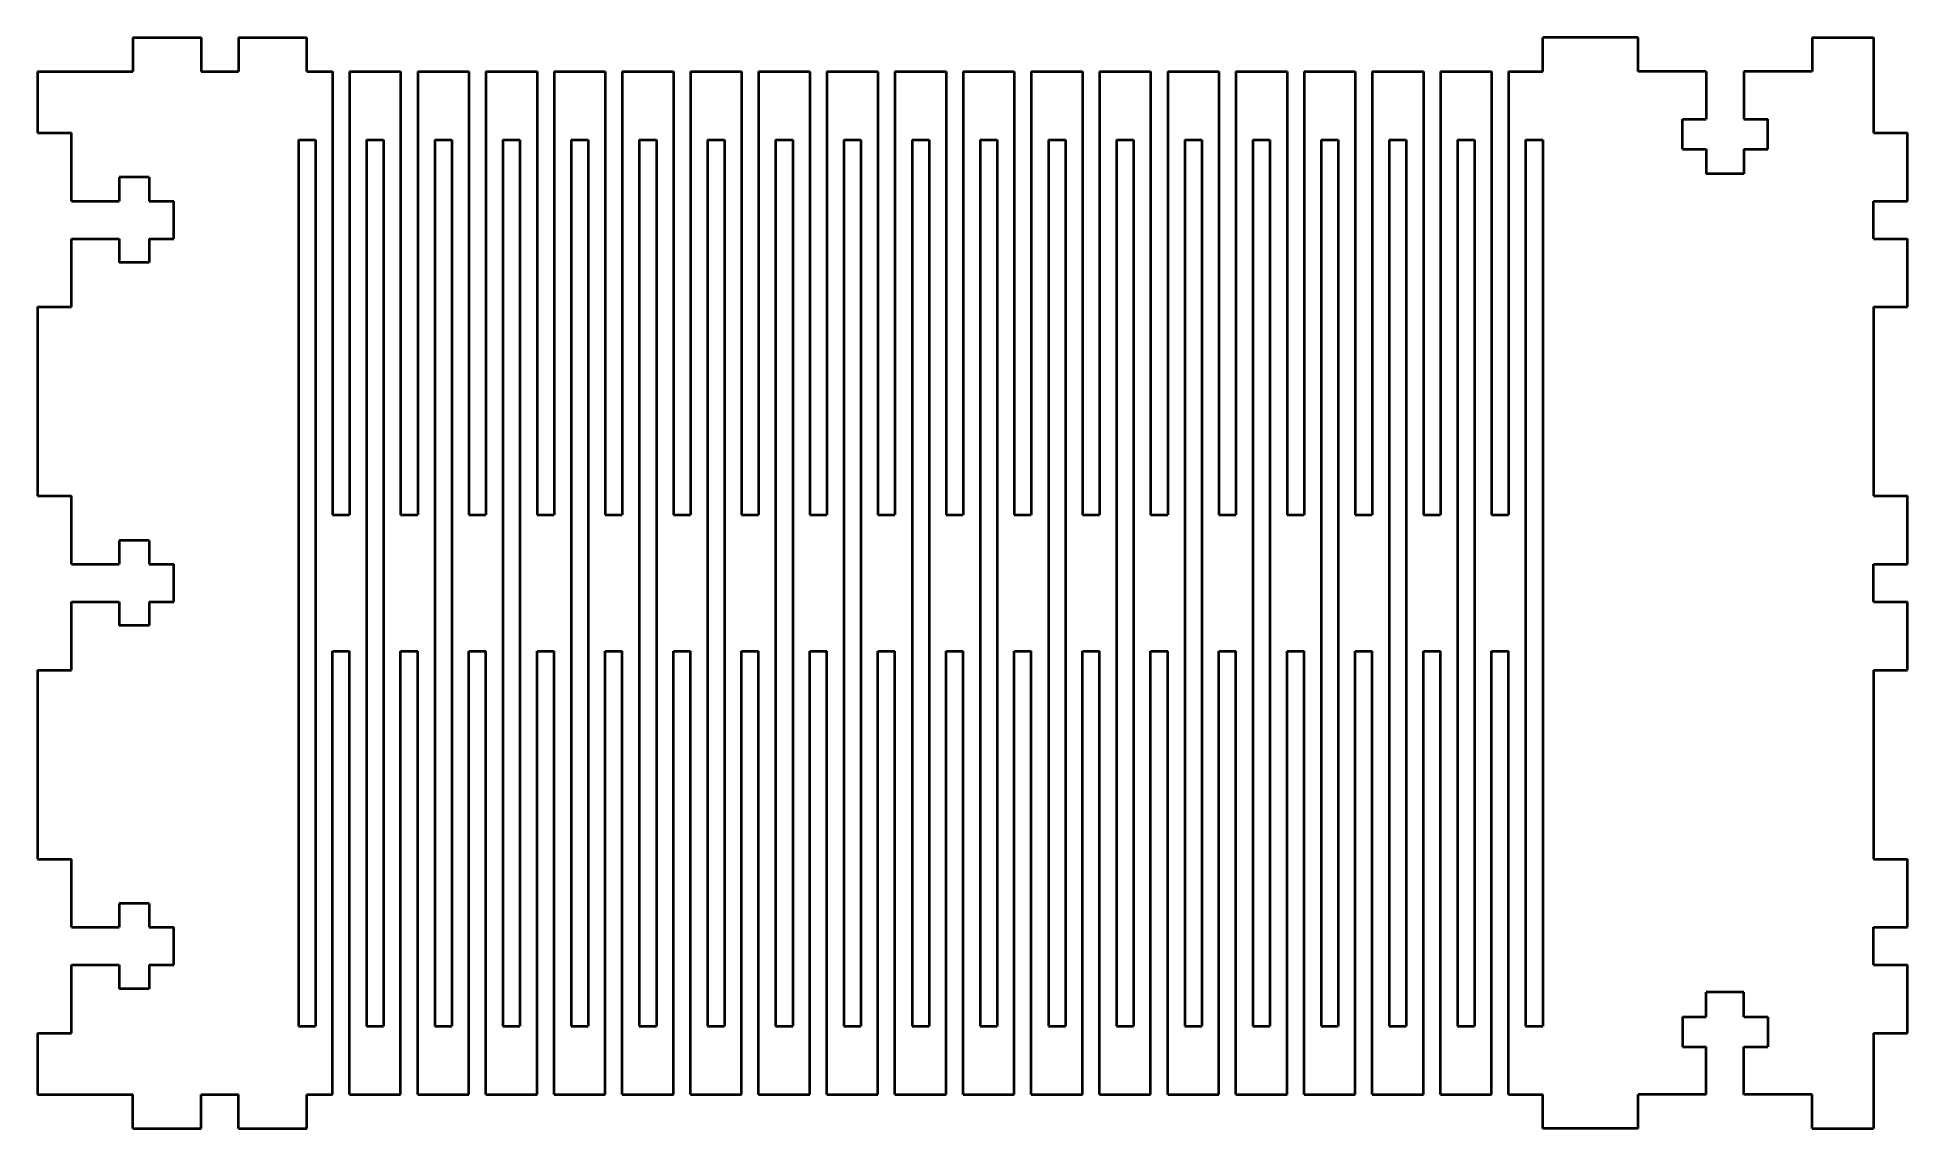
# Model space of a CAD drawing. Header units: inches. Extents: x -7.4 to -0.54, y -8.57 to -4.57.
import ezdxf

# ---------------------------------------------------------------- set-up
doc = ezdxf.new("R2010")
doc.units = ezdxf.units.IN
doc.header["$MEASUREMENT"] = 0
doc.layers.add('Visible', color=7, linetype='Continuous', lineweight=40)

msp = doc.modelspace()

# ---------------------------------------------------------------- linework, layer by layer
at = {"layer": 'Visible'}
for p, q in [((-7.0523, -4.5679, 0.125), (-6.8023, -4.5679, 0.125)), ((-7.0523, -4.5679, 0.125), (-7.0523, -4.6929, 0.125)), ((-6.8023, -4.5679, 0.125), (-6.8023, -4.6929, 0.125)), ((-6.6643, -4.5679, 0.125), (-6.4143, -4.5679, 0.125)), ((-6.6643, -4.5679, 0.125), (-6.6643, -4.6929, 0.125)), ((-6.4143, -4.6929, 0.125), (-6.4143, -4.5679, 0.125)), ((-1.5328, -4.5679, 0.125), (-1.8828, -4.5679, 0.125)), ((-1.8828, -4.6929, 0.125), (-1.8828, -4.5679, 0.125)), ((-1.5328, -4.6929, 0.125), (-1.5328, -4.5679, 0.125)), ((-0.8948, -4.5679, 0.125), (-0.6698, -4.5679, 0.125)), ((-0.8948, -4.5679, 0.125), (-0.8948, -4.6929, 0.125)), ((-0.6698, -4.5679, 0.125), (-0.6698, -4.9179, 0.125)), ((-7.4023, -4.6929, 0.125), (-7.0523, -4.6929, 0.125)), ((-7.4023, -4.6929, 0.125), (-7.4023, -4.9179, 0.125)), ((-6.8023, -4.6929, 0.125), (-6.6643, -4.6929, 0.125)), ((-6.4143, -4.6929, 0.125), (-6.3203, -4.6929, 0.125)), ((-6.3203, -4.6929, 0.125), (-6.3203, -6.3179, 0.125)), ((-6.2578, -4.6929, 0.125), (-6.0703, -4.6929, 0.125)), ((-6.2578, -4.6929, 0.125), (-6.2578, -6.3179, 0.125)), ((-6.0703, -4.6929, 0.125), (-6.0703, -6.3179, 0.125)), ((-6.0078, -4.6929, 0.125), (-5.8203, -4.6929, 0.125)), ((-6.0078, -4.6929, 0.125), (-6.0078, -6.3179, 0.125)), ((-5.8203, -4.6929, 0.125), (-5.8203, -6.3179, 0.125)), ((-5.7578, -4.6929, 0.125), (-5.5703, -4.6929, 0.125)), ((-5.7578, -4.6929, 0.125), (-5.7578, -6.3179, 0.125)), ((-5.5703, -4.6929, 0.125), (-5.5703, -6.3179, 0.125)), ((-5.5078, -4.6929, 0.125), (-5.3203, -4.6929, 0.125)), ((-5.5078, -4.6929, 0.125), (-5.5078, -6.3179, 0.125)), ((-5.3203, -4.6929, 0.125), (-5.3203, -6.3179, 0.125)), ((-5.2578, -4.6929, 0.125), (-5.0703, -4.6929, 0.125)), ((-5.2578, -4.6929, 0.125), (-5.2578, -6.3179, 0.125)), ((-5.0703, -4.6929, 0.125), (-5.0703, -6.3179, 0.125)), ((-5.0078, -4.6929, 0.125), (-4.8203, -4.6929, 0.125)), ((-5.0078, -4.6929, 0.125), (-5.0078, -6.3179, 0.125)), ((-4.8203, -4.6929, 0.125), (-4.8203, -6.3179, 0.125)), ((-4.7578, -4.6929, 0.125), (-4.5703, -4.6929, 0.125)), ((-4.7578, -4.6929, 0.125), (-4.7578, -6.3179, 0.125)), ((-4.5703, -4.6929, 0.125), (-4.5703, -6.3179, 0.125)), ((-4.5078, -4.6929, 0.125), (-4.3203, -4.6929, 0.125)), ((-4.5078, -4.6929, 0.125), (-4.5078, -6.3179, 0.125)), ((-4.3203, -4.6929, 0.125), (-4.3203, -6.3179, 0.125)), ((-4.2578, -4.6929, 0.125), (-4.0703, -4.6929, 0.125)), ((-4.2578, -4.6929, 0.125), (-4.2578, -6.3179, 0.125)), ((-4.0703, -4.6929, 0.125), (-4.0703, -6.3179, 0.125)), ((-4.0078, -4.6929, 0.125), (-3.8203, -4.6929, 0.125)), ((-4.0078, -4.6929, 0.125), (-4.0078, -6.3179, 0.125)), ((-3.8203, -4.6929, 0.125), (-3.8203, -6.3179, 0.125)), ((-3.7578, -4.6929, 0.125), (-3.5703, -4.6929, 0.125)), ((-3.7578, -4.6929, 0.125), (-3.7578, -6.3179, 0.125)), ((-3.5703, -4.6929, 0.125), (-3.5703, -6.3179, 0.125)), ((-3.5078, -4.6929, 0.125), (-3.3203, -4.6929, 0.125)), ((-3.5078, -4.6929, 0.125), (-3.5078, -6.3179, 0.125)), ((-3.3203, -4.6929, 0.125), (-3.3203, -6.3179, 0.125)), ((-3.2578, -4.6929, 0.125), (-3.0703, -4.6929, 0.125)), ((-3.2578, -4.6929, 0.125), (-3.2578, -6.3179, 0.125)), ((-3.0703, -4.6929, 0.125), (-3.0703, -6.3179, 0.125)), ((-3.0078, -4.6929, 0.125), (-2.8203, -4.6929, 0.125)), ((-3.0078, -4.6929, 0.125), (-3.0078, -6.3179, 0.125)), ((-2.8203, -4.6929, 0.125), (-2.8203, -6.3179, 0.125)), ((-2.7578, -4.6929, 0.125), (-2.5703, -4.6929, 0.125)), ((-2.7578, -4.6929, 0.125), (-2.7578, -6.3179, 0.125)), ((-2.5703, -4.6929, 0.125), (-2.5703, -6.3179, 0.125)), ((-2.5078, -4.6929, 0.125), (-2.3203, -4.6929, 0.125)), ((-2.5078, -4.6929, 0.125), (-2.5078, -6.3179, 0.125)), ((-2.3203, -4.6929, 0.125), (-2.3203, -6.3179, 0.125)), ((-2.2578, -4.6929, 0.125), (-2.0703, -4.6929, 0.125)), ((-2.2578, -4.6929, 0.125), (-2.2578, -6.3179, 0.125)), ((-2.0703, -4.6929, 0.125), (-2.0703, -6.3179, 0.125)), ((-2.0078, -4.6929, 0.125), (-1.8828, -4.6929, 0.125)), ((-2.0078, -4.6929, 0.125), (-2.0078, -6.3179, 0.125)), ((-1.2828, -4.6929, 0.125), (-1.5328, -4.6929, 0.125)), ((-1.2828, -4.6929, 0.125), (-1.2828, -4.8679, 0.125)), ((-0.8948, -4.6929, 0.125), (-1.1448, -4.6929, 0.125)), ((-1.1448, -4.6929, 0.125), (-1.1448, -4.8679, 0.125)), ((-1.37, -4.9773, 0.125), (-1.37, -4.8679, 0.125)), ((-1.37, -4.8679, 0.125), (-1.2828, -4.8679, 0.125)), ((-1.1448, -4.8679, 0.125), (-1.0575, -4.8679, 0.125)), ((-1.0575, -4.9773, 0.125), (-1.0575, -4.8679, 0.125)), ((-7.4023, -4.9179, 0.125), (-7.2773, -4.9179, 0.125)), ((-7.2773, -5.1679, 0.125), (-7.2773, -4.9179, 0.125)), ((-0.6698, -4.9179, 0.125), (-0.5448, -4.9179, 0.125)), ((-0.5448, -5.1679, 0.125), (-0.5448, -4.9179, 0.125)), ((-6.4453, -4.9429, 0.125), (-6.4453, -8.1929, 0.125)), ((-6.4453, -4.9429, 0.125), (-6.3828, -4.9429, 0.125)), ((-6.3828, -4.9429, 0.125), (-6.3828, -8.1929, 0.125)), ((-6.1953, -4.9429, 0.125), (-6.1328, -4.9429, 0.125)), ((-6.1953, -4.9429, 0.125), (-6.1953, -8.1929, 0.125)), ((-6.1328, -4.9429, 0.125), (-6.1328, -8.1929, 0.125)), ((-5.9453, -4.9429, 0.125), (-5.8828, -4.9429, 0.125)), ((-5.9453, -4.9429, 0.125), (-5.9453, -8.1929, 0.125)), ((-5.8828, -4.9429, 0.125), (-5.8828, -8.1929, 0.125)), ((-5.6953, -4.9429, 0.125), (-5.6328, -4.9429, 0.125)), ((-5.6953, -4.9429, 0.125), (-5.6953, -8.1929, 0.125)), ((-5.6328, -4.9429, 0.125), (-5.6328, -8.1929, 0.125)), ((-5.4453, -4.9429, 0.125), (-5.3828, -4.9429, 0.125)), ((-5.4453, -4.9429, 0.125), (-5.4453, -8.1929, 0.125)), ((-5.3828, -4.9429, 0.125), (-5.3828, -8.1929, 0.125)), ((-5.1953, -4.9429, 0.125), (-5.1328, -4.9429, 0.125)), ((-5.1953, -4.9429, 0.125), (-5.1953, -8.1929, 0.125)), ((-5.1328, -4.9429, 0.125), (-5.1328, -8.1929, 0.125)), ((-4.9453, -4.9429, 0.125), (-4.8828, -4.9429, 0.125)), ((-4.9453, -4.9429, 0.125), (-4.9453, -8.1929, 0.125)), ((-4.8828, -4.9429, 0.125), (-4.8828, -8.1929, 0.125)), ((-4.6953, -4.9429, 0.125), (-4.6328, -4.9429, 0.125)), ((-4.6953, -4.9429, 0.125), (-4.6953, -8.1929, 0.125)), ((-4.6328, -4.9429, 0.125), (-4.6328, -8.1929, 0.125)), ((-4.4453, -4.9429, 0.125), (-4.3828, -4.9429, 0.125)), ((-4.4453, -4.9429, 0.125), (-4.4453, -8.1929, 0.125)), ((-4.3828, -4.9429, 0.125), (-4.3828, -8.1929, 0.125)), ((-4.1953, -4.9429, 0.125), (-4.1328, -4.9429, 0.125)), ((-4.1953, -4.9429, 0.125), (-4.1953, -8.1929, 0.125)), ((-4.1328, -4.9429, 0.125), (-4.1328, -8.1929, 0.125)), ((-3.9453, -4.9429, 0.125), (-3.8828, -4.9429, 0.125)), ((-3.9453, -4.9429, 0.125), (-3.9453, -8.1929, 0.125)), ((-3.8828, -4.9429, 0.125), (-3.8828, -8.1929, 0.125)), ((-3.6953, -4.9429, 0.125), (-3.6328, -4.9429, 0.125)), ((-3.6953, -4.9429, 0.125), (-3.6953, -8.1929, 0.125)), ((-3.6328, -4.9429, 0.125), (-3.6328, -8.1929, 0.125)), ((-3.4453, -4.9429, 0.125), (-3.3828, -4.9429, 0.125)), ((-3.4453, -4.9429, 0.125), (-3.4453, -8.1929, 0.125)), ((-3.3828, -4.9429, 0.125), (-3.3828, -8.1929, 0.125)), ((-3.1953, -4.9429, 0.125), (-3.1328, -4.9429, 0.125)), ((-3.1953, -4.9429, 0.125), (-3.1953, -8.1929, 0.125)), ((-3.1328, -4.9429, 0.125), (-3.1328, -8.1929, 0.125)), ((-2.9453, -4.9429, 0.125), (-2.8828, -4.9429, 0.125)), ((-2.9453, -4.9429, 0.125), (-2.9453, -8.1929, 0.125)), ((-2.8828, -4.9429, 0.125), (-2.8828, -8.1929, 0.125)), ((-2.6953, -4.9429, 0.125), (-2.6328, -4.9429, 0.125)), ((-2.6953, -4.9429, 0.125), (-2.6953, -8.1929, 0.125)), ((-2.6328, -4.9429, 0.125), (-2.6328, -8.1929, 0.125)), ((-2.4453, -4.9429, 0.125), (-2.3828, -4.9429, 0.125)), ((-2.4453, -4.9429, 0.125), (-2.4453, -8.1929, 0.125)), ((-2.3828, -4.9429, 0.125), (-2.3828, -8.1929, 0.125)), ((-2.1953, -4.9429, 0.125), (-2.1328, -4.9429, 0.125)), ((-2.1953, -4.9429, 0.125), (-2.1953, -8.1929, 0.125)), ((-2.1328, -4.9429, 0.125), (-2.1328, -8.1929, 0.125)), ((-1.9453, -4.9429, 0.125), (-1.9453, -8.1929, 0.125)), ((-1.9453, -4.9429, 0.125), (-1.8828, -4.9429, 0.125)), ((-1.8828, -4.9429, 0.125), (-1.8828, -8.1929, 0.125)), ((-1.37, -4.9773, 0.125), (-1.2828, -4.9773, 0.125)), ((-1.2828, -4.9773, 0.125), (-1.2828, -5.0679, 0.125)), ((-1.1448, -4.9773, 0.125), (-1.0575, -4.9773, 0.125)), ((-1.1448, -4.9773, 0.125), (-1.1448, -5.0679, 0.125)), ((-1.1448, -5.0679, 0.125), (-1.2828, -5.0679, 0.125)), ((-7.1023, -5.0807, 0.125), (-7.1023, -5.1679, 0.125)), ((-6.9929, -5.0807, 0.125), (-7.1023, -5.0807, 0.125)), ((-6.9929, -5.0807, 0.125), (-6.9929, -5.1679, 0.125)), ((-7.2773, -5.1679, 0.125), (-7.1023, -5.1679, 0.125)), ((-6.9929, -5.1679, 0.125), (-6.9023, -5.1679, 0.125)), ((-6.9023, -5.3059, 0.125), (-6.9023, -5.1679, 0.125)), ((-0.6698, -5.3059, 0.125), (-0.6698, -5.1679, 0.125)), ((-0.6698, -5.1679, 0.125), (-0.5448, -5.1679, 0.125)), ((-7.2773, -5.3059, 0.125), (-7.1023, -5.3059, 0.125)), ((-7.2773, -5.5559, 0.125), (-7.2773, -5.3059, 0.125)), ((-7.1023, -5.3059, 0.125), (-7.1023, -5.3932, 0.125)), ((-6.9929, -5.3059, 0.125), (-6.9023, -5.3059, 0.125)), ((-6.9929, -5.3059, 0.125), (-6.9929, -5.3932, 0.125)), ((-0.6698, -5.3059, 0.125), (-0.5448, -5.3059, 0.125)), ((-0.5448, -5.5559, 0.125), (-0.5448, -5.3059, 0.125)), ((-6.9929, -5.3932, 0.125), (-7.1023, -5.3932, 0.125)), ((-7.4023, -5.5559, 0.125), (-7.2773, -5.5559, 0.125)), ((-7.4023, -5.5559, 0.125), (-7.4023, -6.2489, 0.125)), ((-0.6698, -5.5559, 0.125), (-0.6698, -6.2489, 0.125)), ((-0.6698, -5.5559, 0.125), (-0.5448, -5.5559, 0.125)), ((-7.4023, -6.2489, 0.125), (-7.2773, -6.2489, 0.125)), ((-7.2773, -6.4989, 0.125), (-7.2773, -6.2489, 0.125)), ((-0.6698, -6.2489, 0.125), (-0.5448, -6.2489, 0.125)), ((-0.5448, -6.4989, 0.125), (-0.5448, -6.2489, 0.125)), ((-6.3203, -6.3179, 0.125), (-6.2578, -6.3179, 0.125)), ((-6.0703, -6.3179, 0.125), (-6.0078, -6.3179, 0.125)), ((-5.8203, -6.3179, 0.125), (-5.7578, -6.3179, 0.125)), ((-5.5703, -6.3179, 0.125), (-5.5078, -6.3179, 0.125)), ((-5.3203, -6.3179, 0.125), (-5.2578, -6.3179, 0.125)), ((-5.0703, -6.3179, 0.125), (-5.0078, -6.3179, 0.125)), ((-4.8203, -6.3179, 0.125), (-4.7578, -6.3179, 0.125)), ((-4.5703, -6.3179, 0.125), (-4.5078, -6.3179, 0.125)), ((-4.3203, -6.3179, 0.125), (-4.2578, -6.3179, 0.125)), ((-4.0703, -6.3179, 0.125), (-4.0078, -6.3179, 0.125)), ((-3.8203, -6.3179, 0.125), (-3.7578, -6.3179, 0.125)), ((-3.5703, -6.3179, 0.125), (-3.5078, -6.3179, 0.125)), ((-3.3203, -6.3179, 0.125), (-3.2578, -6.3179, 0.125)), ((-3.0703, -6.3179, 0.125), (-3.0078, -6.3179, 0.125)), ((-2.8203, -6.3179, 0.125), (-2.7578, -6.3179, 0.125)), ((-2.5703, -6.3179, 0.125), (-2.5078, -6.3179, 0.125)), ((-2.3203, -6.3179, 0.125), (-2.2578, -6.3179, 0.125)), ((-2.0703, -6.3179, 0.125), (-2.0078, -6.3179, 0.125)), ((-7.1023, -6.4117, 0.125), (-7.1023, -6.4989, 0.125)), ((-6.9929, -6.4117, 0.125), (-7.1023, -6.4117, 0.125)), ((-6.9929, -6.4117, 0.125), (-6.9929, -6.4989, 0.125)), ((-7.2773, -6.4989, 0.125), (-7.1023, -6.4989, 0.125)), ((-6.9929, -6.4989, 0.125), (-6.9023, -6.4989, 0.125)), ((-6.9023, -6.6369, 0.125), (-6.9023, -6.4989, 0.125)), ((-0.6698, -6.6369, 0.125), (-0.6698, -6.4989, 0.125)), ((-0.6698, -6.4989, 0.125), (-0.5448, -6.4989, 0.125)), ((-7.2773, -6.6369, 0.125), (-7.1023, -6.6369, 0.125)), ((-7.2773, -6.8869, 0.125), (-7.2773, -6.6369, 0.125)), ((-7.1023, -6.6369, 0.125), (-7.1023, -6.7242, 0.125)), ((-6.9929, -6.6369, 0.125), (-6.9023, -6.6369, 0.125)), ((-6.9929, -6.6369, 0.125), (-6.9929, -6.7242, 0.125)), ((-0.6698, -6.6369, 0.125), (-0.5448, -6.6369, 0.125)), ((-0.5448, -6.8869, 0.125), (-0.5448, -6.6369, 0.125)), ((-6.9929, -6.7242, 0.125), (-7.1023, -6.7242, 0.125)), ((-6.3203, -8.4429, 0.125), (-6.3203, -6.8179, 0.125)), ((-6.3203, -6.8179, 0.125), (-6.2578, -6.8179, 0.125)), ((-6.2578, -8.4429, 0.125), (-6.2578, -6.8179, 0.125)), ((-6.0703, -8.4429, 0.125), (-6.0703, -6.8179, 0.125)), ((-6.0703, -6.8179, 0.125), (-6.0078, -6.8179, 0.125)), ((-6.0078, -8.4429, 0.125), (-6.0078, -6.8179, 0.125)), ((-5.8203, -8.4429, 0.125), (-5.8203, -6.8179, 0.125)), ((-5.8203, -6.8179, 0.125), (-5.7578, -6.8179, 0.125)), ((-5.7578, -8.4429, 0.125), (-5.7578, -6.8179, 0.125)), ((-5.5703, -8.4429, 0.125), (-5.5703, -6.8179, 0.125)), ((-5.5703, -6.8179, 0.125), (-5.5078, -6.8179, 0.125)), ((-5.5078, -8.4429, 0.125), (-5.5078, -6.8179, 0.125)), ((-5.3203, -8.4429, 0.125), (-5.3203, -6.8179, 0.125)), ((-5.3203, -6.8179, 0.125), (-5.2578, -6.8179, 0.125)), ((-5.2578, -8.4429, 0.125), (-5.2578, -6.8179, 0.125)), ((-5.0703, -8.4429, 0.125), (-5.0703, -6.8179, 0.125)), ((-5.0703, -6.8179, 0.125), (-5.0078, -6.8179, 0.125)), ((-5.0078, -8.4429, 0.125), (-5.0078, -6.8179, 0.125)), ((-4.8203, -8.4429, 0.125), (-4.8203, -6.8179, 0.125)), ((-4.8203, -6.8179, 0.125), (-4.7578, -6.8179, 0.125)), ((-4.7578, -8.4429, 0.125), (-4.7578, -6.8179, 0.125)), ((-4.5703, -8.4429, 0.125), (-4.5703, -6.8179, 0.125)), ((-4.5703, -6.8179, 0.125), (-4.5078, -6.8179, 0.125)), ((-4.5078, -8.4429, 0.125), (-4.5078, -6.8179, 0.125)), ((-4.3203, -8.4429, 0.125), (-4.3203, -6.8179, 0.125)), ((-4.3203, -6.8179, 0.125), (-4.2578, -6.8179, 0.125)), ((-4.2578, -8.4429, 0.125), (-4.2578, -6.8179, 0.125)), ((-4.0703, -8.4429, 0.125), (-4.0703, -6.8179, 0.125)), ((-4.0703, -6.8179, 0.125), (-4.0078, -6.8179, 0.125)), ((-4.0078, -8.4429, 0.125), (-4.0078, -6.8179, 0.125)), ((-3.8203, -8.4429, 0.125), (-3.8203, -6.8179, 0.125)), ((-3.8203, -6.8179, 0.125), (-3.7578, -6.8179, 0.125)), ((-3.7578, -8.4429, 0.125), (-3.7578, -6.8179, 0.125)), ((-3.5703, -8.4429, 0.125), (-3.5703, -6.8179, 0.125)), ((-3.5703, -6.8179, 0.125), (-3.5078, -6.8179, 0.125)), ((-3.5078, -8.4429, 0.125), (-3.5078, -6.8179, 0.125)), ((-3.3203, -8.4429, 0.125), (-3.3203, -6.8179, 0.125)), ((-3.3203, -6.8179, 0.125), (-3.2578, -6.8179, 0.125)), ((-3.2578, -8.4429, 0.125), (-3.2578, -6.8179, 0.125)), ((-3.0703, -8.4429, 0.125), (-3.0703, -6.8179, 0.125)), ((-3.0703, -6.8179, 0.125), (-3.0078, -6.8179, 0.125)), ((-3.0078, -8.4429, 0.125), (-3.0078, -6.8179, 0.125)), ((-2.8203, -8.4429, 0.125), (-2.8203, -6.8179, 0.125)), ((-2.8203, -6.8179, 0.125), (-2.7578, -6.8179, 0.125)), ((-2.7578, -8.4429, 0.125), (-2.7578, -6.8179, 0.125)), ((-2.5703, -8.4429, 0.125), (-2.5703, -6.8179, 0.125)), ((-2.5703, -6.8179, 0.125), (-2.5078, -6.8179, 0.125)), ((-2.5078, -8.4429, 0.125), (-2.5078, -6.8179, 0.125)), ((-2.3203, -8.4429, 0.125), (-2.3203, -6.8179, 0.125)), ((-2.3203, -6.8179, 0.125), (-2.2578, -6.8179, 0.125)), ((-2.2578, -8.4429, 0.125), (-2.2578, -6.8179, 0.125)), ((-2.0703, -8.4429, 0.125), (-2.0703, -6.8179, 0.125)), ((-2.0703, -6.8179, 0.125), (-2.0078, -6.8179, 0.125)), ((-2.0078, -8.4429, 0.125), (-2.0078, -6.8179, 0.125)), ((-7.4023, -6.8869, 0.125), (-7.2773, -6.8869, 0.125)), ((-7.4023, -6.8869, 0.125), (-7.4023, -7.5799, 0.125)), ((-0.6698, -6.8869, 0.125), (-0.6698, -7.5799, 0.125)), ((-0.6698, -6.8869, 0.125), (-0.5448, -6.8869, 0.125)), ((-7.4023, -7.5799, 0.125), (-7.2773, -7.5799, 0.125)), ((-7.2773, -7.8299, 0.125), (-7.2773, -7.5799, 0.125)), ((-0.6698, -7.5799, 0.125), (-0.5448, -7.5799, 0.125)), ((-0.5448, -7.8299, 0.125), (-0.5448, -7.5799, 0.125)), ((-7.1023, -7.7427, 0.125), (-7.1023, -7.8299, 0.125)), ((-6.9929, -7.7427, 0.125), (-7.1023, -7.7427, 0.125)), ((-6.9929, -7.7427, 0.125), (-6.9929, -7.8299, 0.125)), ((-7.2773, -7.8299, 0.125), (-7.1023, -7.8299, 0.125)), ((-6.9929, -7.8299, 0.125), (-6.9023, -7.8299, 0.125)), ((-6.9023, -7.9679, 0.125), (-6.9023, -7.8299, 0.125)), ((-0.6698, -7.9679, 0.125), (-0.6698, -7.8299, 0.125)), ((-0.6698, -7.8299, 0.125), (-0.5448, -7.8299, 0.125)), ((-7.2773, -7.9679, 0.125), (-7.1023, -7.9679, 0.125)), ((-7.2773, -8.2179, 0.125), (-7.2773, -7.9679, 0.125)), ((-7.1023, -7.9679, 0.125), (-7.1023, -8.0552, 0.125)), ((-6.9929, -7.9679, 0.125), (-6.9023, -7.9679, 0.125)), ((-6.9929, -7.9679, 0.125), (-6.9929, -8.0552, 0.125)), ((-0.6698, -7.9679, 0.125), (-0.5448, -7.9679, 0.125)), ((-0.5448, -8.2179, 0.125), (-0.5448, -7.9679, 0.125)), ((-6.9929, -8.0552, 0.125), (-7.1023, -8.0552, 0.125)), ((-1.2828, -8.1586, 0.125), (-1.2828, -8.0679, 0.125)), ((-1.1448, -8.0679, 0.125), (-1.2828, -8.0679, 0.125)), ((-1.1448, -8.1586, 0.125), (-1.1448, -8.0679, 0.125)), ((-1.37, -8.1586, 0.125), (-1.37, -8.2679, 0.125)), ((-1.37, -8.1586, 0.125), (-1.2828, -8.1586, 0.125)), ((-1.1448, -8.1586, 0.125), (-1.0575, -8.1586, 0.125)), ((-1.0575, -8.1586, 0.125), (-1.0575, -8.2679, 0.125)), ((-7.4023, -8.2179, 0.125), (-7.2773, -8.2179, 0.125)), ((-7.4023, -8.2179, 0.125), (-7.4023, -8.4429, 0.125)), ((-6.4453, -8.1929, 0.125), (-6.3828, -8.1929, 0.125)), ((-6.1953, -8.1929, 0.125), (-6.1328, -8.1929, 0.125)), ((-5.9453, -8.1929, 0.125), (-5.8828, -8.1929, 0.125)), ((-5.6953, -8.1929, 0.125), (-5.6328, -8.1929, 0.125)), ((-5.4453, -8.1929, 0.125), (-5.3828, -8.1929, 0.125)), ((-5.1953, -8.1929, 0.125), (-5.1328, -8.1929, 0.125)), ((-4.9453, -8.1929, 0.125), (-4.8828, -8.1929, 0.125)), ((-4.6953, -8.1929, 0.125), (-4.6328, -8.1929, 0.125)), ((-4.4453, -8.1929, 0.125), (-4.3828, -8.1929, 0.125)), ((-4.1953, -8.1929, 0.125), (-4.1328, -8.1929, 0.125)), ((-3.9453, -8.1929, 0.125), (-3.8828, -8.1929, 0.125)), ((-3.6953, -8.1929, 0.125), (-3.6328, -8.1929, 0.125)), ((-3.4453, -8.1929, 0.125), (-3.3828, -8.1929, 0.125)), ((-3.1953, -8.1929, 0.125), (-3.1328, -8.1929, 0.125)), ((-2.9453, -8.1929, 0.125), (-2.8828, -8.1929, 0.125)), ((-2.6953, -8.1929, 0.125), (-2.6328, -8.1929, 0.125)), ((-2.4453, -8.1929, 0.125), (-2.3828, -8.1929, 0.125)), ((-2.1953, -8.1929, 0.125), (-2.1328, -8.1929, 0.125)), ((-1.9453, -8.1929, 0.125), (-1.8828, -8.1929, 0.125)), ((-0.6698, -8.2179, 0.125), (-0.6698, -8.5679, 0.125)), ((-0.6698, -8.2179, 0.125), (-0.5448, -8.2179, 0.125)), ((-1.37, -8.2679, 0.125), (-1.2828, -8.2679, 0.125)), ((-1.2828, -8.4429, 0.125), (-1.2828, -8.2679, 0.125)), ((-1.1448, -8.2679, 0.125), (-1.0575, -8.2679, 0.125)), ((-1.1448, -8.4429, 0.125), (-1.1448, -8.2679, 0.125)), ((-7.4023, -8.4429, 0.125), (-7.0523, -8.4429, 0.125)), ((-7.0523, -8.5679, 0.125), (-7.0523, -8.4429, 0.125)), ((-6.8023, -8.5679, 0.125), (-6.8023, -8.4429, 0.125)), ((-6.8023, -8.4429, 0.125), (-6.6643, -8.4429, 0.125)), ((-6.6643, -8.5679, 0.125), (-6.6643, -8.4429, 0.125)), ((-6.4143, -8.5679, 0.125), (-6.4143, -8.4429, 0.125)), ((-6.4143, -8.4429, 0.125), (-6.3203, -8.4429, 0.125)), ((-6.2578, -8.4429, 0.125), (-6.0703, -8.4429, 0.125)), ((-6.0078, -8.4429, 0.125), (-5.8203, -8.4429, 0.125)), ((-5.7578, -8.4429, 0.125), (-5.5703, -8.4429, 0.125)), ((-5.5078, -8.4429, 0.125), (-5.3203, -8.4429, 0.125)), ((-5.2578, -8.4429, 0.125), (-5.0703, -8.4429, 0.125)), ((-5.0078, -8.4429, 0.125), (-4.8203, -8.4429, 0.125)), ((-4.7578, -8.4429, 0.125), (-4.5703, -8.4429, 0.125)), ((-4.5078, -8.4429, 0.125), (-4.3203, -8.4429, 0.125)), ((-4.2578, -8.4429, 0.125), (-4.0703, -8.4429, 0.125)), ((-4.0078, -8.4429, 0.125), (-3.8203, -8.4429, 0.125)), ((-3.7578, -8.4429, 0.125), (-3.5703, -8.4429, 0.125)), ((-3.5078, -8.4429, 0.125), (-3.3203, -8.4429, 0.125)), ((-3.2578, -8.4429, 0.125), (-3.0703, -8.4429, 0.125)), ((-3.0078, -8.4429, 0.125), (-2.8203, -8.4429, 0.125)), ((-2.7578, -8.4429, 0.125), (-2.5703, -8.4429, 0.125)), ((-2.5078, -8.4429, 0.125), (-2.3203, -8.4429, 0.125)), ((-2.2578, -8.4429, 0.125), (-2.0703, -8.4429, 0.125)), ((-2.0078, -8.4429, 0.125), (-1.8828, -8.4429, 0.125)), ((-1.8828, -8.5679, 0.125), (-1.8828, -8.4429, 0.125)), ((-1.5328, -8.5679, 0.125), (-1.5328, -8.4429, 0.125)), ((-1.2828, -8.4429, 0.125), (-1.5328, -8.4429, 0.125)), ((-0.8948, -8.4429, 0.125), (-1.1448, -8.4429, 0.125)), ((-0.8948, -8.5679, 0.125), (-0.8948, -8.4429, 0.125)), ((-7.0523, -8.5679, 0.125), (-6.8023, -8.5679, 0.125)), ((-6.6643, -8.5679, 0.125), (-6.4143, -8.5679, 0.125)), ((-1.5328, -8.5679, 0.125), (-1.8828, -8.5679, 0.125)), ((-0.8948, -8.5679, 0.125), (-0.6698, -8.5679, 0.125))]:
    msp.add_line(p, q, dxfattribs=at)

doc.saveas('drawing.dxf')
